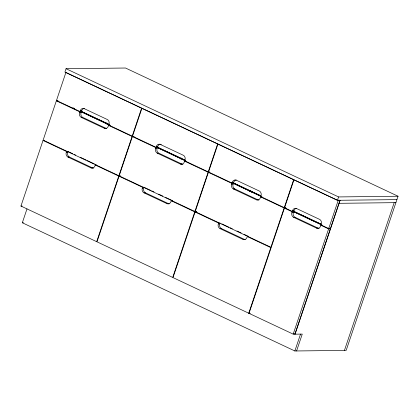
<?xml version="1.0" encoding="UTF-8"?>
<svg xmlns="http://www.w3.org/2000/svg" width="419" height="419" viewBox="0 0 419 419"><rect width="100%" height="100%" fill="white"/><g stroke="black" fill="none" stroke-linecap="round" stroke-linejoin="round"><path stroke-width="0.63" d="M26.989 208.908L22.327 222.761L294.861 350.981L346.178 350.378L398.05 196.239L125.517 68.019L66.045 68.716L64.914 72.089L337.447 200.308L396.913 199.612M119.913 176.064L118.766 176.08L96.684 241.684L20.95 206.048L43.026 140.449L44.178 140.433M58.094 100.796L56.366 100.817L43.141 140.108L118.876 175.744L132.1 136.447L133.829 136.426M93.573 168.124A3.635 3.085 89.3 0 1 92.39 167.862L90.954 167.878L68.004 157.083A3.635 3.085 89.3 0 1 66.27 152.359L66.553 151.516L67.988 151.5L72.676 153.7M79.605 112.727L79.888 111.883L81.328 111.868L110.014 125.365L108.579 125.381L108.296 126.224A3.635 3.085 89.3 0 1 104.289 128.245L81.338 117.451A3.635 3.085 89.3 0 1 79.605 112.727L81.045 112.711A3.635 3.085 89.3 0 0 82.779 117.43L105.729 128.23A3.635 3.085 89.3 0 0 106.51 128.465M80.003 111.548L80.286 110.705A3.635 3.085 89.3 0 1 84.292 108.678L107.243 119.478A3.635 3.085 89.3 0 1 108.977 124.202L108.689 125.045L132.215 136.112L141.638 108.118L65.898 72.482L56.481 100.481L80.003 111.548L81.443 111.527L108.961 124.474M92.39 167.862L69.439 157.062A3.635 3.085 89.3 0 1 67.705 152.343L67.988 151.5M81.045 112.711L81.328 111.868M81.443 111.527L81.726 110.684A3.635 3.085 89.3 0 1 84.402 108.411M106.347 124.076L106.751 122.877M96.679 164.997L95.239 165.013L94.956 165.856A3.635 3.085 89.3 0 1 90.954 167.878M120.777 176.195L119.048 176.216L96.972 241.815L172.707 277.446L194.788 211.846L196.511 211.825M196.05 211.495L194.898 211.506L119.164 175.875L132.388 136.584L134.117 136.563M169.192 203.864A3.635 3.085 89.3 0 1 168.412 203.629L166.977 203.644L144.026 192.845A3.635 3.085 89.3 0 1 142.292 188.126L142.575 187.283L144.016 187.267M182.935 164.258A3.635 3.085 89.3 0 1 181.752 163.997L180.311 164.012L157.361 153.218A3.635 3.085 89.3 0 1 155.627 148.494L155.91 147.65L157.35 147.635L185.455 160.854M160.315 144.445L183.265 155.245A3.635 3.085 89.3 0 1 184.999 159.964L184.711 160.807L208.238 171.879L217.66 143.879L141.921 108.249L132.504 136.243L156.025 147.315L156.308 146.472A3.635 3.085 89.3 0 1 160.315 144.445L161.273 144.435M181.752 163.997L158.801 153.197A3.635 3.085 89.3 0 1 157.067 148.478L157.35 147.635M156.025 147.315L157.465 147.294L157.748 146.451A3.635 3.085 89.3 0 1 160.231 144.199M181.076 159.236L181.479 158.036M172.219 200.769L171.261 200.78L170.978 201.623A3.635 3.085 89.3 0 1 166.977 203.644M186.036 161.132L184.601 161.147L184.318 161.991A3.635 3.085 89.3 0 1 180.311 164.012M194.898 211.506L208.123 172.214L209.851 172.193M196.799 211.962L195.071 211.983L172.995 277.582L248.729 313.213L249.881 313.203M209.563 172.335L208.411 172.35L195.186 211.642L270.92 247.273L284.145 207.981L285.297 207.965M208.526 172.01L217.943 144.016L293.682 179.646L284.26 207.641L260.733 196.574L261.021 195.731A3.635 3.085 89.3 0 0 259.288 191.012L236.337 180.212A3.635 3.085 89.3 0 0 232.33 182.234L232.047 183.077L208.526 172.01L209.673 172M245.215 239.626A3.635 3.085 89.3 0 1 244.434 239.396L242.999 239.411L220.048 228.612A3.635 3.085 89.3 0 1 218.315 223.893L218.598 223.049L219.556 223.039M231.649 184.26L231.932 183.417L233.373 183.402L262.058 196.899L260.623 196.914L260.34 197.758A3.635 3.085 89.3 0 1 256.334 199.779L233.383 188.979A3.635 3.085 89.3 0 1 231.649 184.26L233.09 184.245A3.635 3.085 89.3 0 0 234.823 188.964L257.774 199.763A3.635 3.085 89.3 0 0 258.958 200.02M244.434 239.396L221.483 228.596A3.635 3.085 89.3 0 1 219.75 223.872L220.038 223.028M233.09 184.245L233.373 183.402M232.047 183.077L233.488 183.061L233.771 182.218A3.635 3.085 89.3 0 1 236.253 179.961M258.392 195.61L258.795 194.411M248.724 236.526L247.283 236.546L247.001 237.39A3.635 3.085 89.3 0 1 242.999 239.411M248.729 313.213L270.81 247.613L247.283 236.546M328.569 228.046L330.34 228.879L294.924 334.116L293.195 334.137L249.017 313.349L284.433 208.117L286.161 208.096M319.199 228.365A3.635 3.085 89.3 0 1 318.016 228.104L316.581 228.125L293.63 217.325A3.635 3.085 89.3 0 1 291.896 212.601L292.179 211.757L293.619 211.742L321.719 224.961M339.872 200.549L338.149 200.57L293.965 179.782L284.548 207.777L292.294 211.422L292.577 210.579A3.635 3.085 89.3 0 1 296.579 208.557L319.529 219.352A3.635 3.085 89.3 0 1 321.263 224.076L320.98 224.919L328.726 228.565L330.45 228.544L339.872 200.549L338.693 199.994M318.016 228.104L295.065 217.309A3.635 3.085 89.3 0 1 293.331 212.585L293.619 211.742M292.294 211.422L293.729 211.406L294.012 210.563A3.635 3.085 89.3 0 1 296.495 208.306M322.305 225.239L320.865 225.254L320.582 226.098A3.635 3.085 89.3 0 1 316.581 228.125M337.447 200.308L338.578 196.935L398.05 196.239M293.195 334.137L328.611 228.9L330.34 228.879M328.726 228.565L338.149 200.57M294.033 333.697L295.065 334.184L340.128 200.277M294.861 350.981L300.533 334.116M296.584 350.96L302.261 334.095L295.065 334.184M344.449 350.399L394.169 202.665M80.286 110.705L81.726 110.684M81.338 117.451L82.779 117.43M97.082 119.567L98.386 119.551M99.235 120.578L101.838 120.546M104.289 128.245L105.729 128.23M156.308 146.472L157.748 146.451M155.627 148.494L157.067 148.478M66.27 152.359L67.705 152.343M157.361 153.218L158.801 153.197M171.816 154.726L173.765 154.7M174.618 155.732L175.917 155.716M68.004 157.083L69.439 157.062M119.164 175.875L120.316 175.865M232.33 182.234L233.771 182.218M142.292 188.126L143.727 188.11A3.635 3.085 89.3 0 0 145.461 192.829L168.412 203.629M233.383 188.979L234.823 188.964M249.127 191.101L251.081 191.074M144.026 192.845L145.461 192.829M251.28 192.112L252.578 192.096M256.334 199.779L257.774 199.763M20.95 206.048L22.102 206.038M339.107 203.315L395.892 202.644M284.26 207.641L285.412 207.63M292.577 210.579L294.012 210.563M291.896 212.601L293.331 212.585M293.63 217.325L295.065 217.309M22.327 222.761L23.474 222.751M218.315 223.893L219.75 223.872M320.98 224.919L321.939 224.909M220.048 228.612L221.483 228.596M249.017 313.349L250.169 313.339M66.045 68.716L338.578 196.935M81.281 111.318L109.092 124.401M157.895 147.362L185.114 160.163M233.325 182.846L260.545 195.652M293.929 211.359L321.027 224.107M157.465 147.294L184.983 160.241M233.488 183.061L261.006 196.008M293.729 211.406L321.247 224.348M72.885 107.756L74.661 108.589M80.574 111.375L110.16 125.291M157.188 147.42L184.999 160.503M231.44 182.349L261.021 196.27M293.227 211.422L320.912 224.448M56.366 100.817L79.888 111.883M108.579 125.381L132.1 136.447M132.388 136.584L155.91 147.65M184.601 161.147L208.123 172.214M208.411 172.35L231.932 183.417M260.623 196.914L284.145 207.981M284.433 208.117L292.179 211.757M320.865 225.254L328.611 228.9M194.735 210.993L195.919 211.548M74.43 154.527L75.603 155.077M80.286 157.282L86.141 160.037M87.309 160.587L94.338 163.892M144.597 187.539L150.452 190.294M151.626 190.844L153.967 191.949M158.649 194.149L162.75 196.076M165.678 197.454L172.701 200.764M221.792 223.856L228.816 227.161M229.989 227.711L232.33 228.816M237.013 231.021L241.114 232.948M244.041 234.326L248.137 236.253M43.026 140.449L66.553 151.516M95.239 165.013L118.766 176.08M119.048 176.216L142.575 187.283M171.261 200.78L194.788 211.846M195.071 211.983L218.598 223.049"/></g></svg>
